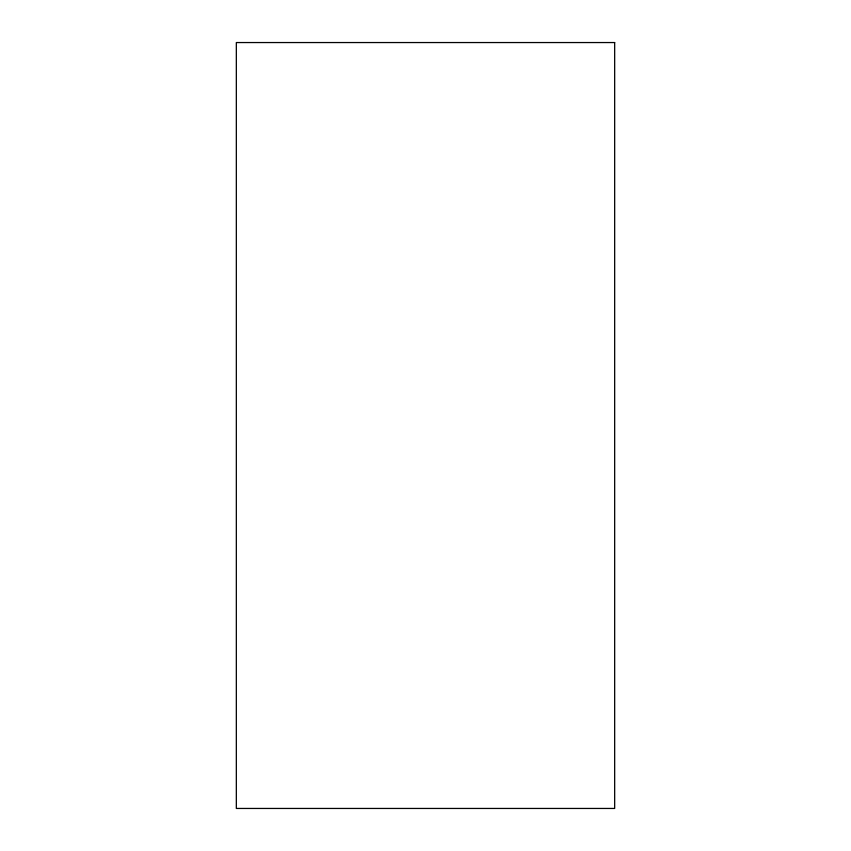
<?xml version="1.0" encoding="UTF-8"?>
<svg xmlns="http://www.w3.org/2000/svg" width="851" height="851" viewBox="0 0 851 851"><rect width="100%" height="100%" fill="white"/><g stroke="black" fill="none" stroke-linecap="round" stroke-linejoin="round"><path stroke-width="1.28" d="M614.667 42.55L236.333 42.55L236.333 808.45L614.667 808.45L614.667 42.55"/></g></svg>
